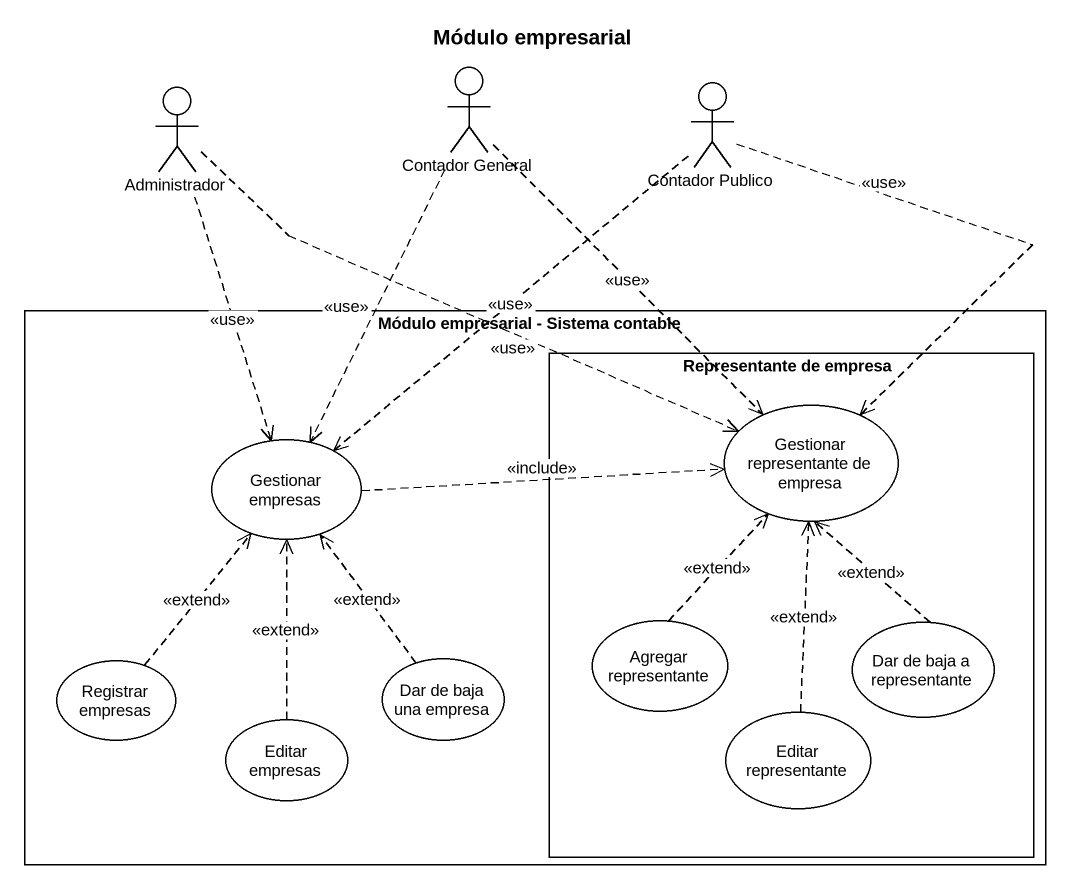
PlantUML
@startuml
title Módulo empresarial
actor Administrador
actor "Contador General" as Contador_General
actor "Contador Publico" as Contador_Publico
rectangle "Módulo empresarial - Sistema contable" as Módulo_empresarial_Sistema {
  rectangle "Representante de empresa" as Representante_de_empresa {
    usecase "Gestionar representante de empresa" as Gestionar_representante_de
    usecase "Agregar representante" as Agregar_representante
    usecase "Dar de baja a representante" as Dar_de_baja_a_representante
    usecase "Editar representante" as Editar_representante
  }
  usecase "Gestionar empresas" as Gestionar_empresas
  usecase "Registrar empresas" as Registrar_empresas
  usecase "Dar de baja una empresa" as Dar_de_baja_una_empresa
  usecase "Editar empresas" as Editar_empresas
}
Administrador ..> Gestionar_empresas : <<use>>
Administrador .right.> Gestionar_representante_de : <<use>>
Contador_General ..> Gestionar_empresas : <<use>>
Contador_General ..> Gestionar_representante_de : <<use>>
Contador_Publico ..> Gestionar_empresas : <<use>>
Contador_Publico ..> Gestionar_representante_de : <<use>>
Gestionar_empresas .right.> Gestionar_representante_de : <<include>>
Registrar_empresas .up.> Gestionar_empresas : <<extend>>
Dar_de_baja_una_empresa .up.> Gestionar_empresas : <<extend>>
Agregar_representante .up.> Gestionar_representante_de : <<extend>>
Dar_de_baja_a_representante .up.> Gestionar_representante_de : <<extend>>
Editar_empresas .up.> Gestionar_empresas : <<extend>>
Editar_representante .up.> Gestionar_representante_de : <<extend>>
@enduml
